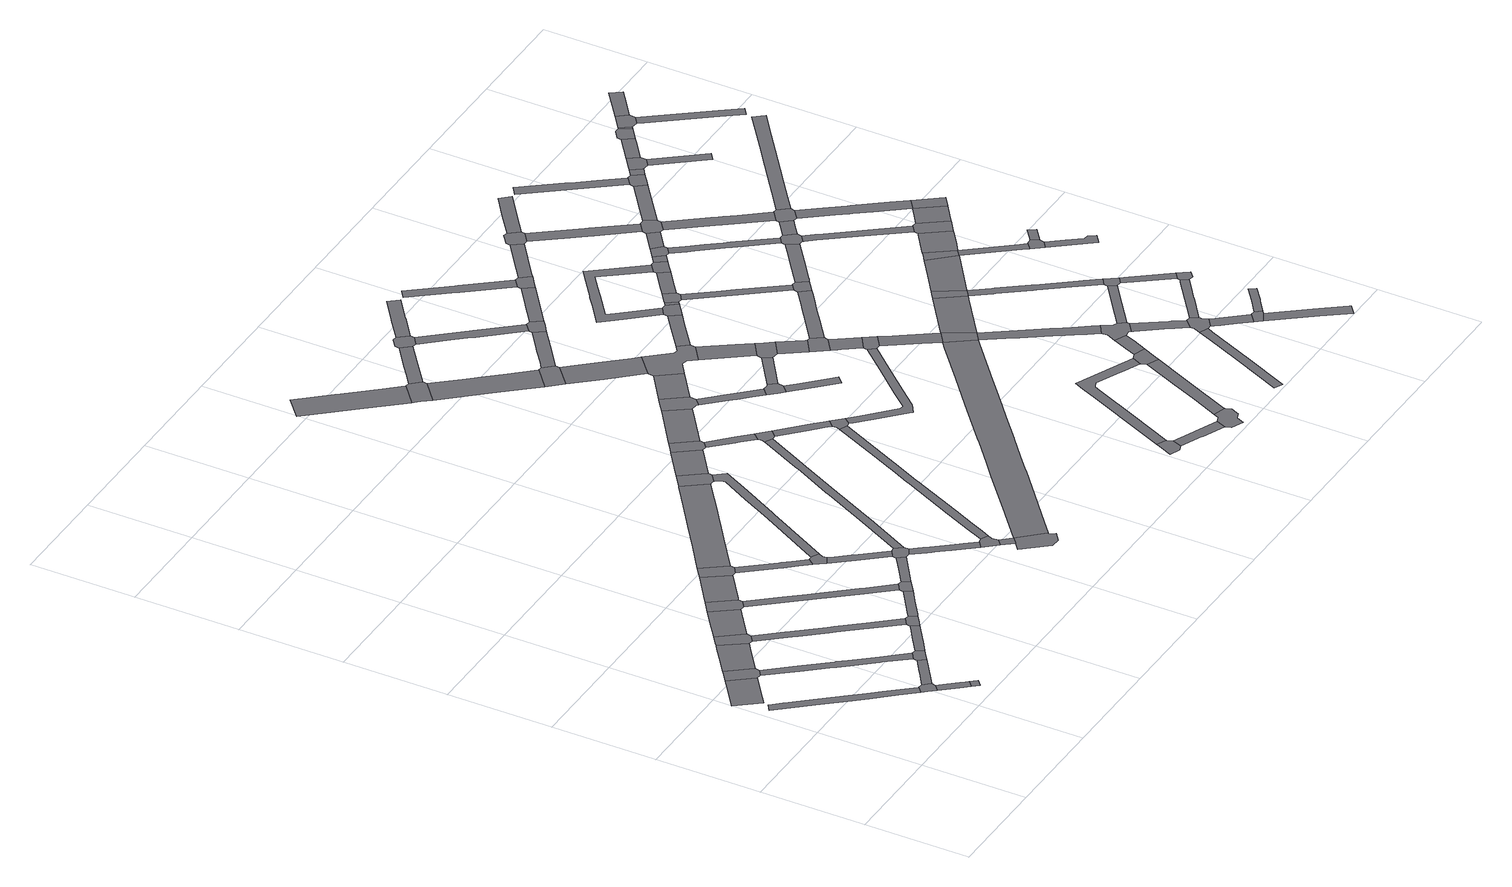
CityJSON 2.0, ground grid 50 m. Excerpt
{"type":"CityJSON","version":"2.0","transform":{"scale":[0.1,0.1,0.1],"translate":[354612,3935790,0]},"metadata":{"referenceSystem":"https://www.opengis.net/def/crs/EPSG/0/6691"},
"CityObjects":{
"road1":{"type":"Road","attributes":{"RoadStructureAttribute.sectionType":"1"},"geometry":[{"type":"MultiSurface","lod":"1","boundaries":[[[0,1,2,3,4,5,6]]]}]},
"road2":{"type":"Road","attributes":{"RoadStructureAttribute.sectionType":"1"},"geometry":[{"type":"MultiSurface","lod":"1","boundaries":[[[7,8,9,10,11,12,13,14,15,16,17,18,19,20,21,22,23]]]}]},
"road3":{"type":"Road","geometry":[{"type":"MultiSurface","lod":"1","boundaries":[[[24,25,26,27,6,5,28]]]}]},
"road4":{"type":"Road","geometry":[{"type":"MultiSurface","lod":"1","boundaries":[[[29,23,22,30,31,32,33]]]}]},
"road5":{"type":"Road","attributes":{"RoadStructureAttribute.sectionType":"1"},"geometry":[{"type":"MultiSurface","lod":"1","boundaries":[[[34,35,36,32,31,37,38,39]]]}]},
"road6":{"type":"Road","attributes":{"RoadStructureAttribute.sectionType":"1"},"geometry":[{"type":"MultiSurface","lod":"1","boundaries":[[[25,40,41,42,43,44,45,46,26]]]}]},
"road7":{"type":"Road","geometry":[{"type":"MultiSurface","lod":"1","boundaries":[[[38,47,48,39]]]}]},
"road8":{"type":"Road","attributes":{"RoadStructureAttribute.sectionType":"1"},"geometry":[{"type":"MultiSurface","lod":"1","boundaries":[[[49,50,51,52,53,54,55,56,24,28,57,58,59,60,61,62,63,64]]]}]},
"road9":{"type":"Road","attributes":{"RoadStructureAttribute.sectionType":"1"},"geometry":[{"type":"MultiSurface","lod":"1","boundaries":[[[65,66,67,68,69,29,33]]]}]},
"road10":{"type":"Road","geometry":[{"type":"MultiSurface","lod":"1","boundaries":[[[70,71,44,43,72,73,74]]]}]},
"road11":{"type":"Road","geometry":[{"type":"MultiSurface","lod":"1","boundaries":[[[49,64,67,66,75,76,77]]]}]},
"road12":{"type":"Road","attributes":{"RoadStructureAttribute.sectionType":"1"},"geometry":[{"type":"MultiSurface","lod":"1","boundaries":[[[78,79,80,81,82,83,84,85,86,87,70,74]]]}]},
"road13":{"type":"Road","attributes":{"RoadStructureAttribute.sectionType":"1"},"geometry":[{"type":"MultiSurface","lod":"1","boundaries":[[[88,89,90,91,92,93,73,72,94,95,96,97,98,99,100,101]]]}]},
"road14":{"type":"Road","attributes":{"RoadStructureAttribute.sectionType":"1"},"geometry":[{"type":"MultiSurface","lod":"1","boundaries":[[[76,102,103,104,105,106,107,108,77]]]}]},
"road15":{"type":"Road","geometry":[{"type":"MultiSurface","lod":"1","boundaries":[[[109,110,111,112,83,82,113]]]}]},
"road16":{"type":"Road","geometry":[{"type":"MultiSurface","lod":"1","boundaries":[[[100,105,104,114,115,116,101]]]}]},
"road17":{"type":"Road","attributes":{"RoadStructureAttribute.sectionType":"1"},"geometry":[{"type":"MultiSurface","lod":"1","boundaries":[[[110,117,118,119,120,111]]]}]},
"road18":{"type":"Road","attributes":{"RoadStructureAttribute.sectionType":"1"},"geometry":[{"type":"MultiSurface","lod":"1","boundaries":[[[121,122,123,124,125,126,127,128,129,130,131,132,133,134,109,113]]]}]},
"road19":{"type":"Road","attributes":{"RoadStructureAttribute.sectionType":"1"},"geometry":[{"type":"MultiSurface","lod":"1","boundaries":[[[135,136,137,138,139,116,115,140,141,142]]]}]},
"road20":{"type":"Road","geometry":[{"type":"MultiSurface","lod":"1","boundaries":[[[143,144,119,118,145,146,147]]]}]},
"road21":{"type":"Road","geometry":[{"type":"MultiSurface","lod":"1","boundaries":[[[148,149,150,151,128,127,135,142]]]}]},
"road22":{"type":"Road","attributes":{"RoadStructureAttribute.sectionType":"1"},"geometry":[{"type":"MultiSurface","lod":"1","boundaries":[[[152,153,154,146,145,155,156,157,158,159]]]}]},
"road23":{"type":"Road","geometry":[{"type":"MultiSurface","lod":"1","boundaries":[[[158,160,161,162,163,164,165,166,159]]]}]},
"road24":{"type":"Road","attributes":{"RoadStructureAttribute.sectionType":"1"},"geometry":[{"type":"MultiSurface","lod":"1","boundaries":[[[150,167,168,169,151]]]}]},
"road25":{"type":"Road","attributes":{"RoadStructureAttribute.sectionType":"1"},"geometry":[{"type":"MultiSurface","lod":"1","boundaries":[[[170,171,172,173,162,161,174,175]]]}]},
"road26":{"type":"Road","geometry":[{"type":"MultiSurface","lod":"1","boundaries":[[[176,177,178,170,175,168,167,179]]]}]},
"road27":{"type":"Road","attributes":{"RoadStructureAttribute.sectionType":"1"},"geometry":[{"type":"MultiSurface","lod":"1","boundaries":[[[180,181,182,183,143,147,184,185,186,187,188,189,190]]]}]},
"road28":{"type":"Road","attributes":{"RoadStructureAttribute.sectionType":"1"},"geometry":[{"type":"MultiSurface","lod":"1","boundaries":[[[191,192,193,194,195,196,197,198,199,200,201,202,203,176,179]]]}]},
"road29":{"type":"Road","geometry":[{"type":"MultiSurface","lod":"1","boundaries":[[[198,197,204,205,206,207,208,209]]]}]},
"road30":{"type":"Road","attributes":{"RoadStructureAttribute.sectionType":"1"},"geometry":[{"type":"MultiSurface","lod":"1","boundaries":[[[164,210,211,212,213,214,215,216,217,218,219,220,221,222,223,165]]]}]},
"road31":{"type":"Road","attributes":{"RoadStructureAttribute.sectionType":"1"},"geometry":[{"type":"MultiSurface","lod":"1","boundaries":[[[205,224,225,206]]]}]},
"road32":{"type":"Road","geometry":[{"type":"MultiSurface","lod":"1","boundaries":[[[226,227,228,229,230,231,225,224,232]]]}]},
"road33":{"type":"Road","geometry":[{"type":"MultiSurface","lod":"1","boundaries":[[[216,233,234,235,190,189,236,217]]]}]},
"road34":{"type":"Road","attributes":{"RoadStructureAttribute.sectionType":"1"},"geometry":[{"type":"MultiSurface","lod":"1","boundaries":[[[237,238,239,240,241,242,243,244,245,246,247,248,249,250,251,178,177]]]}]},
"road35":{"type":"Road","attributes":{"RoadStructureAttribute.sectionType":"1"},"geometry":[{"type":"MultiSurface","lod":"1","boundaries":[[[234,233,252,253]]]}]},
"road36":{"type":"Road","attributes":{"RoadStructureAttribute.sectionType":"1"},"geometry":[{"type":"MultiSurface","lod":"1","boundaries":[[[208,254,255,256,257,258,259,260,261,262,263,264,265,266,267,268,269,209]]]}]},
"road37":{"type":"Road","geometry":[{"type":"MultiSurface","lod":"1","boundaries":[[[252,270,271,272,273,274,253]]]}]},
"road38":{"type":"Road","attributes":{"RoadStructureAttribute.sectionType":"1"},"geometry":[{"type":"MultiSurface","lod":"1","boundaries":[[[275,276,277,278,279,280,281,282,283,284]]]}]},
"road39":{"type":"Road","attributes":{"RoadStructureAttribute.sectionType":"1"},"geometry":[{"type":"MultiSurface","lod":"1","boundaries":[[[285,286,287,288,289,290,271,270]]]}]},
"road40":{"type":"Road","attributes":{"RoadStructureAttribute.sectionType":"1"},"geometry":[{"type":"MultiSurface","lod":"1","boundaries":[[[291,273,272,292,293]]]}]},
"road41":{"type":"Road","geometry":[{"type":"MultiSurface","lod":"1","boundaries":[[[243,294,295,296,288,287,297,298,244]]]}]},
"road42":{"type":"Road","geometry":[{"type":"MultiSurface","lod":"1","boundaries":[[[299,300,301,302,303,304,275,284]]]}]},
"road43":{"type":"Road","attributes":{"RoadStructureAttribute.sectionType":"1"},"geometry":[{"type":"MultiSurface","lod":"1","boundaries":[[[305,306,307,295,294,308,309,310]]]}]},
"road44":{"type":"Road","attributes":{"RoadStructureAttribute.sectionType":"1"},"geometry":[{"type":"MultiSurface","lod":"1","boundaries":[[[311,312,313,314,315,316,317,302,301]]]}]},
"road45":{"type":"Road","geometry":[{"type":"MultiSurface","lod":"1","boundaries":[[[318,319,320,321,322,323,291,293]]]}]},
"road46":{"type":"Road","geometry":[{"type":"MultiSurface","lod":"1","boundaries":[[[305,310,324,262,261,325,326]]]}]},
"road47":{"type":"Road","attributes":{"RoadStructureAttribute.sectionType":"1"},"geometry":[{"type":"MultiSurface","lod":"1","boundaries":[[[327,328,329,330,331,332,333,334,335,336,337,338,225,231,339,340,341,342,343,344,345,346,347,348,349,350,351,352]]]}]},
"road48":{"type":"Road","attributes":{"RoadStructureAttribute.sectionType":"1"},"geometry":[{"type":"MultiSurface","lod":"1","boundaries":[[[303,353,354,355,356,357,304]]]}]},
"road49":{"type":"Road","geometry":[{"type":"MultiSurface","lod":"1","boundaries":[[[358,359,360,314,313,361,362]]]}]},
"road50":{"type":"Road","attributes":{"RoadStructureAttribute.sectionType":"1"},"geometry":[{"type":"MultiSurface","lod":"1","boundaries":[[[363,364,320,319,365,366,367,368,369]]]}]},
"road51":{"type":"Road","geometry":[{"type":"MultiSurface","lod":"1","boundaries":[[[370,371,372,373,374,375,376]]]}]},
"road52":{"type":"Road","attributes":{"RoadStructureAttribute.sectionType":"1"},"geometry":[{"type":"MultiSurface","lod":"1","boundaries":[[[377,378,322,321]]]}]},
"road53":{"type":"Road","attributes":{"RoadStructureAttribute.sectionType":"1"},"geometry":[{"type":"MultiSurface","lod":"1","boundaries":[[[379,380,381,382,358,362,383,384,385]]]}]},
"road54":{"type":"Road","geometry":[{"type":"MultiSurface","lod":"1","boundaries":[[[368,386,387,388,389,390,391,392,369]]]}]},
"road55":{"type":"Road","geometry":[{"type":"MultiSurface","lod":"1","boundaries":[[[393,394,395,396,397,398,355,354,399]]]}]},
"road56":{"type":"Road","attributes":{"RoadStructureAttribute.sectionType":"1"},"geometry":[{"type":"MultiSurface","lod":"1","boundaries":[[[400,401,402,372,371,403,404,405]]]}]},
"road57":{"type":"Road","attributes":{"RoadStructureAttribute.sectionType":"1"},"geometry":[{"type":"MultiSurface","lod":"1","boundaries":[[[406,407,408,409,410,411,412,388,387]]]}]},
"road58":{"type":"Road","attributes":{"RoadStructureAttribute.sectionType":"1"},"geometry":[{"type":"MultiSurface","lod":"1","boundaries":[[[325,413,414,415,416,417,418,419,420,421,422,423,424,425,426,427,326]]]}]},
"road59":{"type":"Road","attributes":{"RoadStructureAttribute.sectionType":"1"},"geometry":[{"type":"MultiSurface","lod":"1","boundaries":[[[428,429,430,360,359,431,432,433,434]]]}]},
"road60":{"type":"Road","geometry":[{"type":"MultiSurface","lod":"1","boundaries":[[[384,378,377,435,436,437,438,439,440,441,442,443,444,385]]]}]},
"road61":{"type":"Road","attributes":{"RoadStructureAttribute.sectionType":"1"},"geometry":[{"type":"MultiSurface","lod":"1","boundaries":[[[445,390,389,446]]]}]},
"road62":{"type":"Road","attributes":{"RoadStructureAttribute.sectionType":"1"},"geometry":[{"type":"MultiSurface","lod":"1","boundaries":[[[447,448,449,450,451,452,453,393,399]]]}]},
"road63":{"type":"Road","attributes":{"RoadStructureAttribute.sectionType":"1"},"geometry":[{"type":"MultiSurface","lod":"1","boundaries":[[[454,455,395,394,456,457,458,459]]]}]},
"road64":{"type":"Road","geometry":[{"type":"MultiSurface","lod":"1","boundaries":[[[460,461,400,405,462,463,464,465,466,467]]]}]},
"road65":{"type":"Road","attributes":{"RoadStructureAttribute.sectionType":"1"},"geometry":[{"type":"MultiSurface","lod":"1","boundaries":[[[468,469,439,438,470,471]]]}]},
"road66":{"type":"Road","geometry":[{"type":"MultiSurface","lod":"1","boundaries":[[[472,473,451,450,434,433,474,475,476,477]]]}]},
"road67":{"type":"Road","attributes":{"RoadStructureAttribute.sectionType":"1"},"geometry":[{"type":"MultiSurface","lod":"1","boundaries":[[[478,479,480,481,482,483,484,374,373,485,486,487,488,489,490,491,492]]]}]},
"road68":{"type":"Road","geometry":[{"type":"MultiSurface","lod":"1","boundaries":[[[445,446,493,494,495,496,468,471]]]}]},
"road69":{"type":"Road","attributes":{"RoadStructureAttribute.sectionType":"1"},"geometry":[{"type":"MultiSurface","lod":"1","boundaries":[[[497,498,499,495,494]]]}]},
"road70":{"type":"Road","attributes":{"RoadStructureAttribute.sectionType":"1"},"geometry":[{"type":"MultiSurface","lod":"1","boundaries":[[[500,501,502,503,504,441,440]]]}]},
"road71":{"type":"Road","geometry":[{"type":"MultiSurface","lod":"1","boundaries":[[[505,498,497,506,507,508]]]}]},
"road72":{"type":"Road","attributes":{"RoadStructureAttribute.sectionType":"1"},"geometry":[{"type":"MultiSurface","lod":"1","boundaries":[[[509,510,511,512,513,514,515,516,460,467]]]}]},
"road73":{"type":"Road","attributes":{"RoadStructureAttribute.sectionType":"1"},"geometry":[{"type":"MultiSurface","lod":"1","boundaries":[[[517,518,519,520,521,522,507,506]]]}]},
"road74":{"type":"Road","attributes":{"RoadStructureAttribute.sectionType":"1"},"geometry":[{"type":"MultiSurface","lod":"1","boundaries":[[[523,524,525,472,477,526,527]]]}]},
"road75":{"type":"Road","geometry":[{"type":"MultiSurface","lod":"1","boundaries":[[[520,519,421,420,528,529]]]}]},
"road76":{"type":"Road","attributes":{"RoadStructureAttribute.sectionType":"1"},"geometry":[{"type":"MultiSurface","lod":"1","boundaries":[[[530,531,532,533,534,535,536,537,538]]]}]},
"road77":{"type":"Road","attributes":{"RoadStructureAttribute.sectionType":"1"},"geometry":[{"type":"MultiSurface","lod":"1","boundaries":[[[539,540,529,528,541,542,327,543]]]}]},
"road78":{"type":"Road","geometry":[{"type":"MultiSurface","lod":"1","boundaries":[[[544,545,546,503,502,547,548]]]}]},
"road79":{"type":"Road","geometry":[{"type":"MultiSurface","lod":"1","boundaries":[[[549,550,544,548]]]}]},
"road80":{"type":"Road","geometry":[{"type":"MultiSurface","lod":"1","boundaries":[[[327,352,551,543]]]}]},
"road81":{"type":"Road","geometry":[{"type":"MultiSurface","lod":"1","boundaries":[[[552,492,491,513,512,553,554]]]}]},
"road82":{"type":"Road","geometry":[{"type":"MultiSurface","lod":"1","boundaries":[[[523,527,555,556,557,558,533,532]]]}]},
"road83":{"type":"Road","attributes":{"RoadStructureAttribute.sectionType":"1"},"geometry":[{"type":"MultiSurface","lod":"1","boundaries":[[[559,560,561,562,563,564,565,566,567,568,569,570,571,572,573,574,575,576,546,545]]]}]},
"road84":{"type":"Road","attributes":{"RoadStructureAttribute.sectionType":"1"},"geometry":[{"type":"MultiSurface","lod":"1","boundaries":[[[549,577,578,579,580,581,550]]]}]},
"road85":{"type":"Road","attributes":{"RoadStructureAttribute.sectionType":"1"},"geometry":[{"type":"MultiSurface","lod":"1","boundaries":[[[582,583,584,585,586,587,588,589,590,505,508]]]}]},
"road86":{"type":"Road","attributes":{"RoadStructureAttribute.sectionType":"1"},"geometry":[{"type":"MultiSurface","lod":"1","boundaries":[[[591,592,593,594,595,596,597,598]]]}]},
"road87":{"type":"Road","attributes":{"RoadStructureAttribute.sectionType":"1"},"geometry":[{"type":"MultiSurface","lod":"1","boundaries":[[[599,600,601,602,552,554]]]}]},
"road88":{"type":"Road","attributes":{"RoadStructureAttribute.sectionType":"1"},"geometry":[{"type":"MultiSurface","lod":"1","boundaries":[[[603,604,605,606,607,608,609,610,611,612,613,614,615,616,617,551,352]]]}]},
"road89":{"type":"Road","attributes":{"RoadStructureAttribute.sectionType":"1"},"geometry":[{"type":"MultiSurface","lod":"1","boundaries":[[[618,619,620,578,577,621,622,623,624]]]}]},
"road90":{"type":"Road","attributes":{"RoadStructureAttribute.sectionType":"1"},"geometry":[{"type":"MultiSurface","lod":"1","boundaries":[[[625,626,627,580,579,628,629]]]}]},
"road91":{"type":"Road","attributes":{"RoadStructureAttribute.sectionType":"1"},"geometry":[{"type":"MultiSurface","lod":"1","boundaries":[[[630,543,551,631,632]]]}]},
"road92":{"type":"Road","attributes":{"RoadStructureAttribute.sectionType":"1"},"geometry":[{"type":"MultiSurface","lod":"1","boundaries":[[[633,634,635,636,637,638,558,557]]]}]},
"road93":{"type":"Road","geometry":[{"type":"MultiSurface","lod":"1","boundaries":[[[639,640,641,642,611,610,643,601,600,644,645]]]}]},
"road94":{"type":"Road","geometry":[{"type":"MultiSurface","lod":"1","boundaries":[[[646,647,648,624,623,587,586]]]}]},
"road95":{"type":"Road","geometry":[{"type":"MultiSurface","lod":"1","boundaries":[[[649,650,651,652,566,565,625,629]]]}]},
"road96":{"type":"Road","attributes":{"RoadStructureAttribute.sectionType":"1"},"geometry":[{"type":"MultiSurface","lod":"1","boundaries":[[[653,654,655,656,657,658,659,660,661,639,645]]]}]},
"road97":{"type":"Road","geometry":[{"type":"MultiSurface","lod":"1","boundaries":[[[662,663,664,630,632]]]}]},
"road98":{"type":"Road","attributes":{"RoadStructureAttribute.sectionType":"1"},"geometry":[{"type":"MultiSurface","lod":"1","boundaries":[[[665,666,652,651]]]}]},
"road99":{"type":"Road","geometry":[{"type":"MultiSurface","lod":"1","boundaries":[[[597,667,668,669,670,671,659,658,672,598]]]}]},
"road100":{"type":"Road","geometry":[{"type":"MultiSurface","lod":"1","boundaries":[[[673,674,675,676,677,678,636,635]]]}]},
"road101":{"type":"Road","geometry":[{"type":"MultiSurface","lod":"1","boundaries":[[[679,680,666,665,681,682]]]}]},
"road102":{"type":"Road","attributes":{"RoadStructureAttribute.sectionType":"1"},"geometry":[{"type":"MultiSurface","lod":"1","boundaries":[[[683,684,668,667,685,686,687,688,689]]]}]},
"road103":{"type":"Road","attributes":{"RoadStructureAttribute.sectionType":"1"},"geometry":[{"type":"MultiSurface","lod":"1","boundaries":[[[640,690,691,692,693,641]]]}]},
"road104":{"type":"Road","attributes":{"RoadStructureAttribute.sectionType":"1"},"geometry":[{"type":"MultiSurface","lod":"1","boundaries":[[[647,694,695,696,697,698,699,700,701,702,703,704,648]]]}]},
"road105":{"type":"Road","geometry":[{"type":"MultiSurface","lod":"1","boundaries":[[[688,705,706,707,708,689]]]}]},
"road106":{"type":"Road","attributes":{"RoadStructureAttribute.sectionType":"1"},"geometry":[{"type":"MultiSurface","lod":"1","boundaries":[[[709,710,711,712,713,714,715,716,717,718,719,720,721,722,662,632]]]}]},
"road107":{"type":"Road","attributes":{"RoadStructureAttribute.sectionType":"1"},"geometry":[{"type":"MultiSurface","lod":"1","boundaries":[[[723,724,725,726,727,728,729,674,673]]]}]},
"road108":{"type":"Road","attributes":{"RoadStructureAttribute.sectionType":"1"},"geometry":[{"type":"MultiSurface","lod":"1","boundaries":[[[679,730,731,680]]]}]},
"road109":{"type":"Road","attributes":{"RoadStructureAttribute.sectionType":"1"},"geometry":[{"type":"MultiSurface","lod":"1","boundaries":[[[681,732,733,734,735,736,737,738,739,740,741,742,682]]]}]},
"road110":{"type":"Road","attributes":{"RoadStructureAttribute.sectionType":"1"},"geometry":[{"type":"MultiSurface","lod":"1","boundaries":[[[743,744,706,705,745,746,747,748,749]]]}]},
"road111":{"type":"Road","attributes":{"RoadStructureAttribute.sectionType":"1"},"geometry":[{"type":"MultiSurface","lod":"1","boundaries":[[[750,751,752,753,754,755,756,757,671,670]]]}]},
"road112":{"type":"Road","attributes":{"RoadStructureAttribute.sectionType":"1"},"geometry":[{"type":"MultiSurface","lod":"1","boundaries":[[[758,759,760,761,762,676,675]]]}]},
"road113":{"type":"Road","attributes":{"RoadStructureAttribute.sectionType":"1"},"geometry":[{"type":"MultiSurface","lod":"1","boundaries":[[[763,764,708,707,765,766,767]]]}]},
"road114":{"type":"Road","geometry":[{"type":"MultiSurface","lod":"1","boundaries":[[[768,769,770,771,727,726,731,730,772]]]}]},
"road115":{"type":"Road","attributes":{"RoadStructureAttribute.sectionType":"1"},"geometry":[{"type":"MultiSurface","lod":"1","boundaries":[[[773,663,662,774,775,776,777,778,779,774,780]]]}]},
"road116":{"type":"Road","geometry":[{"type":"MultiSurface","lod":"1","boundaries":[[[692,691,781,782,716,715]]]}]},
"road117":{"type":"Road","geometry":[{"type":"MultiSurface","lod":"1","boundaries":[[[783,784,737,736,699,698,785,786,787]]]}]},
"road118":{"type":"Road","geometry":[{"type":"MultiSurface","lod":"1","boundaries":[[[774,779,788,789,780]]]}]},
"road119":{"type":"Road","attributes":{"RoadStructureAttribute.sectionType":"1"},"geometry":[{"type":"MultiSurface","lod":"1","boundaries":[[[781,790,791,792,793,794,795,782]]]}]},
"road120":{"type":"Road","attributes":{"RoadStructureAttribute.sectionType":"1"},"geometry":[{"type":"MultiSurface","lod":"1","boundaries":[[[796,797,798,799,800,801,802,803,804,768,772]]]}]},
"road121":{"type":"Road","attributes":{"RoadStructureAttribute.sectionType":"1"},"geometry":[{"type":"MultiSurface","lod":"1","boundaries":[[[805,784,783,806,807,808]]]}]},
"road122":{"type":"Road","geometry":[{"type":"MultiSurface","lod":"1","boundaries":[[[793,792,754,753,809,810]]]}]},
"road123":{"type":"Road","attributes":{"RoadStructureAttribute.sectionType":"1"},"geometry":[{"type":"MultiSurface","lod":"1","boundaries":[[[786,811,812,813,814,815,816,817,818,787]]]}]},
"road124":{"type":"Road","attributes":{"RoadStructureAttribute.sectionType":"1"},"geometry":[{"type":"MultiSurface","lod":"1","boundaries":[[[819,820,821,788,779,822,823,824]]]}]},
"road125":{"type":"Road","attributes":{"RoadStructureAttribute.sectionType":"1"},"geometry":[{"type":"MultiSurface","lod":"1","boundaries":[[[825,826,770,769,827,828,829,830]]]}]},
"road126":{"type":"Road","geometry":[{"type":"MultiSurface","lod":"1","boundaries":[[[831,832,833,800,799,808,807,834]]]}]},
"road127":{"type":"Road","geometry":[{"type":"MultiSurface","lod":"1","boundaries":[[[835,836,777,776,837,838]]]}]},
"road128":{"type":"Road","attributes":{"RoadStructureAttribute.sectionType":"1"},"geometry":[{"type":"MultiSurface","lod":"1","boundaries":[[[839,840,841,842,843,844,845,846,847]]]}]},
"road129":{"type":"Road","geometry":[{"type":"MultiSurface","lod":"1","boundaries":[[[848,849,815,814,819,824]]]}]},
"road130":{"type":"Road","attributes":{"RoadStructureAttribute.sectionType":"1"},"geometry":[{"type":"MultiSurface","lod":"1","boundaries":[[[837,850,851,852,853,854,855,856,838]]]}]},
"road131":{"type":"Road","geometry":[{"type":"MultiSurface","lod":"1","boundaries":[[[835,857,858,836]]]}]},
"road132":{"type":"Road","attributes":{"RoadStructureAttribute.sectionType":"1"},"geometry":[{"type":"MultiSurface","lod":"1","boundaries":[[[859,860,861,862,863,864,865,866,867,868,869,870,831,834]]]}]},
"road133":{"type":"Road","geometry":[{"type":"MultiSurface","lod":"1","boundaries":[[[842,830,829,871,872,873,843]]]}]},
"road134":{"type":"Road","attributes":{"RoadStructureAttribute.sectionType":"1"},"geometry":[{"type":"MultiSurface","lod":"1","boundaries":[[[874,849,848,875,876,864]]]}]},
"road135":{"type":"Road","attributes":{"RoadStructureAttribute.sectionType":"1"},"geometry":[{"type":"MultiSurface","lod":"1","boundaries":[[[877,873,872,878,879]]]}]},
"road136":{"type":"Road","geometry":[{"type":"MultiSurface","lod":"1","boundaries":[[[864,876,880,881,865]]]}]},
"road137":{"type":"Road","geometry":[{"type":"MultiSurface","lod":"1","boundaries":[[[882,883,884,885,877,879,886]]]}]},
"road138":{"type":"Road","attributes":{"RoadStructureAttribute.sectionType":"1"},"geometry":[{"type":"MultiSurface","lod":"1","boundaries":[[[886,887,888,882]]]}]},
"road139":{"type":"Road","attributes":{"RoadStructureAttribute.sectionType":"1"},"geometry":[{"type":"MultiSurface","lod":"1","boundaries":[[[883,889,890,891,892,884]]]}]},
"road140":{"type":"Road","attributes":{"RoadStructureAttribute.sectionType":"1"},"geometry":[{"type":"MultiSurface","lod":"1","boundaries":[[[893,894,895,896,897,898,899,900,901,902,903,904,905,833,832]]]}]},
"road141":{"type":"Road","geometry":[{"type":"MultiSurface","lod":"1","boundaries":[[[906,907,892,891,908,909]]]}]},
"road142":{"type":"Road","attributes":{"RoadStructureAttribute.sectionType":"1"},"geometry":[{"type":"MultiSurface","lod":"1","boundaries":[[[908,910,911,909]]]}]},
"road143":{"type":"Road","geometry":[{"type":"MultiSurface","lod":"1","boundaries":[[[912,913,911,910,914,915]]]}]},
"road144":{"type":"Road","attributes":{"RoadStructureAttribute.sectionType":"1"},"geometry":[{"type":"MultiSurface","lod":"1","boundaries":[[[914,916,917,918,919,920,921,915]]]}]},
"road145":{"type":"Road","attributes":{"RoadStructureAttribute.sectionType":"1"},"geometry":[{"type":"MultiSurface","lod":"1","boundaries":[[[922,923,924,925,913,912]]]}]}
},
"vertices":[
[131,1008,0],[3,911,0],[85,804,0],[165,863,0],[215,901,0],[235,915,0],[152,1024,0],
[401,405,0],[358,455,0],[307,516,0],[210,631,0],[163,687,0],[129,726,0],[125,731,0],[86,777,0],[83,781,0],[51,757,0],[109,687,0],[179,605,0],[280,484,0],[327,429,0],[410,333,0],[471,262,0],[501,286,0],
[289,937,0],[291,957,0],[208,1067,0],[177,1043,0],[256,913,0],
[524,284,0],[490,239,0],[517,207,0],[547,232,0],[551,253,0],
[619,146,0],[615,151,0],[580,193,0],[579,133,0],[610,96,0],[640,122,0],
[372,1017,0],[376,1020,0],[412,1046,0],[441,1068,0],[362,1183,0],[341,1167,0],[288,1127,0],
[636,65,0],[666,91,0],
[709,431,0],[663,486,0],[621,537,0],[584,581,0],[533,642,0],[500,683,0],[498,685,0],[395,810,0],[363,783,0],[446,683,0],[465,661,0],[502,616,0],[583,518,0],[584,517,0],[590,510,0],[674,409,0],
[581,274,0],[696,355,0],[672,388,0],[605,341,0],[581,324,0],
[413,1222,0],[376,1194,0],[462,1065,0],[495,1090,0],[498,1110,0],
[734,382,0],[753,395,0],[729,429,0],
[558,1155,0],[584,1173,0],[588,1177,0],[591,1179,0],[646,1220,0],[563,1334,0],[504,1290,0],[470,1266,0],[448,1248,0],[439,1242,0],
[835,679,0],[812,706,0],[723,814,0],[706,835,0],[604,958,0],[589,976,0],[573,932,0],[588,913,0],[673,811,0],[692,788,0],[781,681,0],[782,679,0],[884,556,0],[918,579,0],
[803,430,0],[887,490,0],[904,502,0],[880,536,0],[854,517,0],[814,489,0],[757,449,0],
[700,1242,0],[703,1262,0],[620,1375,0],[593,1356,0],[667,1217,0],
[936,524,0],[962,543,0],[938,576,0],
[711,1268,0],[851,1371,0],[769,1484,0],[632,1384,0],
[779,1081,0],[855,990,0],[879,961,0],[894,943,0],[996,820,0],[1031,778,0],[1093,703,0],[1127,728,0],[1028,847,0],[1021,855,0],[926,970,0],[913,985,0],[879,1026,0],[811,1108,0],
[1089,683,0],[1079,676,0],[1046,653,0],[1028,640,0],[952,586,0],[970,549,0],[1052,607,0],[1113,649,0],
[825,1525,0],[792,1501,0],[872,1369,0],[905,1392,0],[907,1413,0],
[1145,672,0],[1149,675,0],[1172,691,0],[1148,724,0],
[1061,1200,0],[1031,1237,0],[1026,1243,0],[1000,1212,0],[1002,1209,0],[1044,1158,0],[1081,1112,0],[1108,1143,0],
[1098,1091,0],[1119,1065,0],[1154,1086,0],[1152,1106,0],[1163,1126,0],[1128,1145,0],[1122,1144,0],
[1319,795,0],[1293,827,0],[1227,780,0],
[1329,869,0],[1229,993,0],[1222,1002,0],[1165,1072,0],[1197,968,0],[1295,847,0],
[1375,813,0],[1377,837,0],[1348,870,0],[1340,793,0],
[1314,1882,0],[1201,1799,0],[1079,1710,0],[954,1619,0],[1067,1531,0],[1160,1599,0],[1183,1617,0],[1240,1658,0],[1390,1769,0],[1398,1774,0],[1318,1884,0],
[1390,731,0],[1401,717,0],[1410,706,0],[1437,672,0],[1454,649,0],[1493,603,0],[1533,553,0],[1565,579,0],[1523,629,0],[1488,671,0],[1486,674,0],[1433,742,0],[1415,764,0],
[1566,514,0],[1586,490,0],[1616,516,0],[1612,545,0],[1622,566,0],[1585,583,0],
[1209,1211,0],[1328,1432,0],[1330,1436,0],[1336,1447,0],[1441,1641,0],[1499,1750,0],[1459,1801,0],[1420,1771,0],[1439,1746,0],[1441,1726,0],[1368,1592,0],[1301,1466,0],[1286,1438,0],[1131,1151,0],
[1628,438,0],[1659,464,0],
[1691,295,0],[1734,291,0],[1776,325,0],[1759,345,0],[1756,349,0],[1761,354,0],[1594,409,0],
[1461,1822,0],[1381,1931,0],[1321,1887,0],[1418,1773,0],
[1491,1059,0],[1523,1123,0],[1594,1265,0],[1602,1281,0],[1715,1506,0],[1717,1510,0],[1814,1705,0],[1778,1723,0],[1679,1523,0],[1662,1488,0],[1576,1320,0],[1566,1299,0],[1565,1298,0],[1475,1116,0],[1456,1078,0],
[1603,1926,0],[1523,2034,0],
[1640,606,0],[1669,669,0],[1719,776,0],[1834,1023,0],[1838,1031,0],[1886,1130,0],[1943,1249,0],[2048,1475,0],[2011,1492,0],[1906,1266,0],[1863,1175,0],[1843,1134,0],[1806,1057,0],[1798,1040,0],[1682,793,0],[1625,669,0],
[1623,1921,0],[1653,1947,0],[1655,1967,0],[1577,2074,0],[1543,2048,0],
[1417,3247,0],[1353,3322,0],[1258,3432,0],[1222,3474,0],[1220,3477,0],[1094,3624,0],[998,3542,0],[1094,3430,0],[1162,3350,0],[1321,3165,0],
[1715,1828,0],[1729,1813,0],[1782,1759,0],[1810,1790,0],[1759,1843,0],[1750,1852,0],
[1770,2214,0],[1782,2061,0],[1846,2108,0],
[1836,1707,0],[1865,1737,0],[1818,1783,0],[1784,1747,0],[1785,1738,0],
[1335,3148,0],[1346,3136,0],[1379,3097,0],[1475,3179,0],[1477,3199,0],[1437,3244,0],
[2045,1559,0],[2036,1568,0],[1987,1617,0],[1944,1600,0],[2010,1536,0],[2016,1530,0],
[1545,2903,0],[1643,2790,0],[1693,2731,0],[1789,2813,0],[1691,2927,0],[1642,2984,0],[1575,3061,0],
[1877,2107,0],[1885,2098,0],[1917,2129,0],[1918,2160,0],[1842,2266,0],[1800,2236,0],
[2019,1511,0],[2067,1479,0],[2095,1510,0],
[2784,1420,0],[2755,1396,0],[2575,1244,0],[2430,1120,0],[2397,1092,0],[2234,954,0],[2208,931,0],[2086,828,0],[2020,771,0],[1896,666,0],[1835,614,0],[1763,553,0],[1865,442,0],[1930,498,0],[2117,656,0],[2125,664,0],[2204,731,0],[2303,815,0],[2304,815,0],[2425,919,0],[2490,974,0],[2599,1067,0],[2668,1126,0],[2679,1134,0],[2845,1276,0],[2870,1296,0],
[1582,3279,0],[1688,3361,0],[1649,3406,0],[1543,3325,0],[1496,3289,0],
[1847,2746,0],[1848,2766,0],[1809,2811,0],[1723,2697,0],[1752,2663,0],
[2031,2009,0],[2011,2030,0],[1974,2004,0],[2000,1976,0],[2044,1929,0],[2087,1884,0],[2119,1914,0],
[2563,163,0],[2591,174,0],[2610,220,0],[2600,248,0],[2555,268,0],[2546,249,0],[2517,183,0],
[2061,2264,0],[1982,2368,0],
[2062,2500,0],[2054,2509,0],[1958,2618,0],[1901,2683,0],[1861,2539,0],[1985,2398,0],[2079,2480,0],
[2120,1849,0],[2146,1822,0],[2178,1853,0],[2183,1882,0],[2157,1919,0],[2147,1912,0],[2120,1914,0],
[1748,3388,0],[1751,3408,0],[1711,3454,0],[1694,3456,0],[1691,3456,0],[1651,3426,0],[1708,3358,0],
[2825,125,0],[2721,172,0],[2710,176,0],[2696,127,0],[2701,125,0],[2805,79,0],
[2174,1793,0],[2194,1772,0],[2262,1704,0],[2317,1649,0],[2348,1681,0],[2313,1716,0],[2221,1809,0],
[2081,1465,0],[2137,1411,0],[2266,1284,0],[2269,1280,0],[2315,1310,0],[2390,1393,0],[2508,1527,0],[2611,1642,0],[2584,1672,0],[2477,1552,0],[2358,1420,0],[2288,1338,0],[2268,1341,0],[2167,1439,0],[2132,1473,0],
[1925,2899,0],[1909,2887,0],[1843,2836,0],[1865,2778,0],[1967,2855,0],[2054,2921,0],[2018,2969,0],
[2116,2304,0],[2117,2304,0],[2146,2299,0],[2175,2259,0],[2255,2318,0],[2255,2342,0],[2219,2389,0],[2193,2370,0],[2173,2372,0],[2114,2440,0],
[2316,2031,0],[2343,1995,0],
[1805,3244,0],[1864,3174,0],[1874,3162,0],[2021,2988,0],[2060,3020,0],[1912,3194,0],[1903,3205,0],
[1819,3536,0],[1816,3534,0],[1854,3487,0],[1857,3490,0],[1964,3571,0],[1927,3618,0],
[2865,162,0],[2853,136,0],[2816,51,0],[2871,27,0],[2888,65,0],[2916,76,0],[2934,117,0],[2924,145,0],
[2398,2109,0],[2352,2176,0],[2257,2147,0],[2322,2058,0],
[2081,3016,0],[2061,3018,0],[2070,2933,0],[2073,2934,0],[2089,2946,0],[2117,2968,0],
[2969,701,0],[2784,783,0],[2764,737,0],[2728,656,0],[2682,553,0],[2646,473,0],[2562,285,0],[2694,458,0],[2782,656,0],[2801,699,0],[2828,710,0],[2946,657,0],[2953,654,0],[3042,614,0],[3062,659,0],
[2357,1992,0],[2373,1989,0],[2446,2039,0],[2419,2077,0],
[2453,1878,0],[2522,1927,0],[2519,1931,0],
[2362,2423,0],[2382,2439,0],[2435,2479,0],[2399,2527,0],[2322,2468,0],
[2542,1924,0],[2504,1807,0],[2570,1854,0],[2574,1874,0],
[2928,156,0],[3022,368,0],[3033,392,0],[3108,561,0],[3053,586,0],[2970,399,0],[2966,390,0],[2920,287,0],
[2523,1780,0],[2531,1769,0],[2586,1692,0],[2651,1736,0],[2615,1789,0],[2577,1845,0],
[2282,3167,0],[2185,3094,0],[2182,3092,0],[2224,3048,0],[2318,3119,0],
[2631,1641,0],[2689,1681,0],
[2126,3388,0],[2133,3379,0],[2284,3187,0],[2324,3217,0],[2173,3409,0],[2165,3420,0],[2124,3472,0],[2024,3599,0],[1984,3569,0],
[2742,1603,0],[2725,1628,0],[2674,1580,0],[2734,1494,0],[2839,1460,0],
[2462,2574,0],[2442,2576,0],[2401,2547,0],[2468,2503,0],[2500,2528,0],
[2512,2537,0],[2476,2585,0],
[2913,1328,0],
[3091,670,0],[3123,595,0],[3148,651,0],
[2351,3144,0],[2370,3158,0],[2381,3166,0],[2345,3214,0],
[2311,2730,0],[2282,2764,0],[2391,2848,0],[2439,2886,0],[2504,2935,0],[2567,2854,0],[2656,2738,0],[2695,2769,0],[2600,2891,0],[2517,2998,0],[2493,2980,0],[2428,2930,0],[2364,2881,0],[2363,2881,0],[2319,2847,0],[2214,2767,0],[2251,2723,0],[2287,2681,0],
[2532,2535,0],[2564,2558,0],[2566,2578,0],[2530,2626,0],[2492,2597,0],
[2678,1952,0],[2747,2005,0],[2793,2039,0],[2838,2073,0],[2854,2086,0],[2818,2134,0],[2742,2076,0],[2712,2054,0],[2680,2029,0],
[3337,440,0],[3262,270,0],[3157,35,0],[3198,16,0],[3295,235,0],[3396,462,0],[3408,487,0],[3366,506,0],
[3179,721,0],[3199,766,0],[3144,791,0],[3113,721,0],
[2935,1200,0],[2968,1151,0],[3046,1036,0],[3076,992,0],[3083,982,0],[3098,960,0],[3127,915,0],[3161,865,0],[3209,897,0],[3189,927,0],[3174,949,0],[3126,1017,0],[3120,1025,0],[3089,1071,0],[3032,1155,0],
[2709,2367,0],[2708,2368,0],[2658,2434,0],[2676,2344,0],[2678,2343,0],[2821,2154,0],[2853,2178,0],
[2654,2721,0],[2642,2711,0],[2580,2664,0],[2628,2626,0],[2690,2673,0],
[3047,1611,0],[3115,1475,0],[3135,1490,0],
[2394,3176,0],[2488,3247,0],[2576,3313,0],[2540,3361,0],[2442,3288,0],[2354,3221,0],
[3281,797,0],[3284,812,0],[3258,842,0],[3240,850,0],[3163,835,0],[3229,770,0],[3234,762,0],
[2889,2112,0],[2909,2127,0],[2873,2175,0],
[2699,2680,0],[2717,2694,0],[2753,2721,0],[2717,2768,0],
[3241,753,0],[3301,667,0],[3303,670,0],[3317,649,0],[3342,613,0],[3379,559,0],[3419,597,0],[3384,649,0],[3377,658,0],
[3167,1513,0],[3089,1641,0],[3072,1629,0],
[2787,2747,0],[2751,2794,0],
[3428,489,0],[3473,521,0],[3458,542,0],[3460,561,0],[3438,594,0],[3381,539,0],
[2596,3311,0],[2645,3347,0],[2647,3367,0],[2611,3414,0],[2591,3418,0],[2543,3381,0],
[2841,2789,0],[2799,2830,0],[2807,2745,0],[2838,2769,0],
[3499,482,0],[3490,496,0],[3437,476,0],[3453,453,0],[3498,399,0],[3544,343,0],[3586,378,0],
[3396,895,0],[3505,977,0],[3481,1009,0],[3372,928,0],
[2923,2137,0],[2926,2140,0],[3031,2220,0],[3095,2268,0],[3133,2297,0],[3098,2347,0],[3078,2331,0],[3058,2315,0],[2999,2271,0],[2908,2202,0],[2887,2185,0],
[3569,313,0],[3618,340,0],[3631,349,0],[3609,378,0],
[3201,1402,0],[3207,1396,0],[3302,1268,0],[3311,1257,0],[3401,1139,0],[3436,1093,0],[3483,1029,0],[3515,1053,0],[3468,1118,0],[3457,1132,0],[3342,1283,0],[3334,1293,0],[3240,1419,0],[3232,1428,0],
[2692,3185,0],[2753,3104,0],[2770,3083,0],[2894,2920,0],[2941,2956,0],[2811,3129,0],[2801,3142,0],
[2927,2852,0],[2891,2900,0],
[2855,2683,0],[2874,2658,0],[2954,2556,0],[2973,2532,0],[3100,2366,0],[3133,2390,0],[3020,2538,0],[3005,2556,0],[2986,2581,0],[2937,2644,0],[2887,2709,0],
[3841,45,0],[3746,170,0],[3714,120,0],[3784,27,0],[3797,10,0],[3800,5,0],[3845,40,0],
[3575,646,0],[3576,648,0],[3652,704,0],[3690,732,0],[3666,764,0],[3654,756,0],[3553,680,0],[3509,647,0],
[2750,3444,0],[2752,3445,0],[2858,3525,0],[2817,3570,0],[2715,3493,0],
[3747,481,0],[3678,428,0],[3688,391,0],[3700,399,0],[3767,451,0],
[2995,2886,0],[2998,2906,0],[2968,2959,0],[2961,2954,0],[2947,2850,0],
[3187,1712,0],[3378,1666,0],[3544,1454,0],[3564,1428,0],[3594,1456,0],[3575,1480,0],[3410,1690,0],[3277,1778,0],
[3525,974,0],[3557,997,0],
[3191,2340,0],[3152,2387,0],[3145,2295,0],[3155,2294,0],[3188,2320,0],
[3322,1811,0],[3309,1801,0],
[3560,927,0],[3656,800,0],[3671,781,0],[3703,805,0],[3659,863,0],[3583,963,0],
[3007,2771,0],[3097,2653,0],[3100,2649,0],[3237,2468,0],[3285,2505,0],[3193,2626,0],[3156,2675,0],[3144,2690,0],[3125,2715,0],
[3193,2418,0],[3230,2370,0],[3271,2400,0],[3235,2449,0],
[3710,728,0],[3741,753,0],
[3159,2288,0],[3191,2246,0],[3298,2105,0],[3442,1915,0],[3475,1942,0],[3332,2130,0],[3246,2242,0],[3223,2272,0],
[3439,1896,0],[3434,1892,0],[3334,1820,0],[3444,1714,0],[3521,1770,0],[3527,1775,0],
[3112,3068,0],[3065,3033,0],[3127,3005,0],[3159,3029,0],[3208,3065,0],[3171,3113,0],
[3339,2434,0],[3342,2454,0],[3305,2502,0],[3291,2398,0],
[3643,1425,0],[3622,1459,0],[3605,1377,0],[3637,1402,0],
[2878,3523,0],[3012,3346,0],[3026,3328,0],[3174,3133,0],[3214,3164,0],[3135,3268,0],[3066,3358,0],[3052,3377,0],[2918,3553,0],
[3586,1817,0],[3498,1939,0],
[3688,1270,0],[3745,1197,0],[3788,1229,0],[3764,1261,0],[3744,1264,0],[3695,1327,0],[3639,1398,0],
[3704,1473,0],[3681,1505,0],
[3391,2267,0],[3429,2217,0],[3436,2207,0],[3489,2138,0],[3589,2006,0],[3590,2005,0],[3638,2041,0],[3637,2042,0],[3586,2109,0],[3484,2243,0],[3477,2253,0],[3397,2357,0],
[3239,3089,0],[3270,3114,0],[3234,3161,0],
[3516,1952,0],[3594,1823,0],[3678,1884,0],
[3267,3186,0],[3301,3137,0],[3303,3139,0],
[3705,1903,0],[3727,1920,0],
[3369,3161,0],[3372,3191,0],[3335,3239,0],[3279,3196,0],[3333,3134,0],
[3503,2915,0],[3539,2943,0],
[3467,3263,0],[3472,3267,0],[3484,3276,0],[3448,3324,0],
[3407,2504,0],[3494,2570,0],[3576,2632,0],[3688,2717,0],[3699,2725,0],[3810,2809,0],[3896,2874,0],[3859,2922,0],[3783,2864,0],[3654,2766,0],[3627,2745,0],[3457,2617,0],[3413,2584,0],
[3490,3374,0],[3450,3344,0],[3542,3320,0],[3510,3372,0],
[3552,3328,0],[3516,3376,0],
[3622,3381,0],[3586,3429,0],[3582,3324,0],[3618,3351,0],
[3602,3298,0],[3795,3042,0],[3864,2952,0],[3900,2978,0],[3833,3067,0],[3679,3271,0],
[3694,3435,0],[3761,3486,0],[3724,3535,0],[3649,3478,0]
]}
